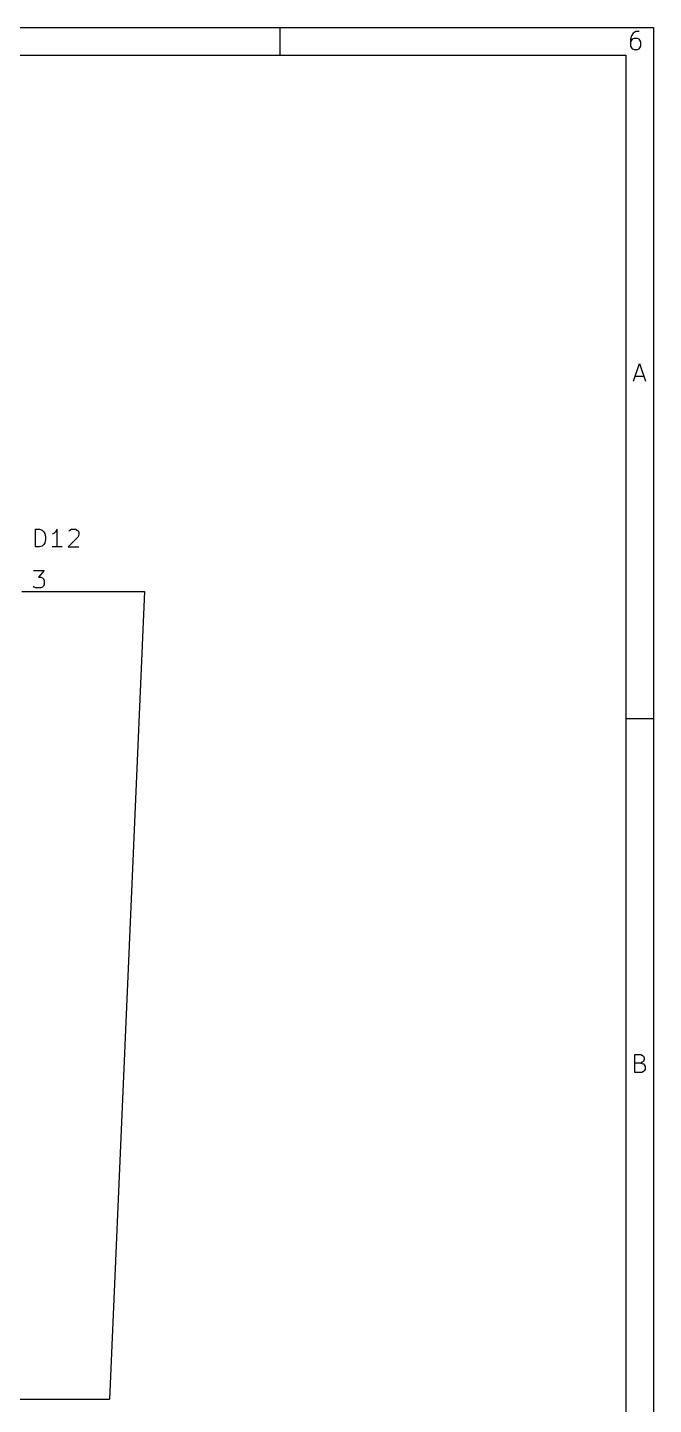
# Model space of a CAD drawing. Extents: x 0.4 to 11.3, y -7.9 to -0.4.
# Drawn here: x 9.517 to 11.299, y -4.315 to -0.394 of the extents above; entities that cross this region are included whole.
import ezdxf

# ---------------------------------------------------------------- set-up
doc = ezdxf.new("R2010")
doc.units = 0
doc.header["$MEASUREMENT"] = 0
for name, color, linetype in [('CYAN2', 4, 'CONTINUOUS'), ('GREEN3', 91, 'CONTINUOUS'), ('RED2', 1, 'CONTINUOUS'), ('RED3', 11, 'CONTINUOUS')]:
    doc.layers.add(name, color=color, linetype=linetype)

msp = doc.modelspace()

# ---------------------------------------------------------------- linework, layer by layer
at = {"layer": 'CYAN2', "linetype": 'CONTINUOUS'}
for p, q in [((9.53928, -1.8728), (9.53928, -1.8228)), ((9.53928, -1.8228), (9.55119, -1.8228)), ((9.55119, -1.8228), (9.55833, -1.82519)), ((9.55833, -1.82519), (9.56309, -1.82995)), ((9.56309, -1.82995), (9.56548, -1.83471)), ((9.56548, -1.83471), (9.56785, -1.84423)), ((9.59167, -1.83471), (9.58691, -1.83709)), ((9.59643, -1.82995), (9.59167, -1.83471)), ((9.60119, -1.8228), (9.59643, -1.82995)), ((9.60119, -1.8728), (9.60119, -1.8228)), ((9.63452, -1.82757), (9.6369, -1.82519)), ((9.6369, -1.82519), (9.64167, -1.8228)), ((9.64167, -1.8228), (9.65357, -1.8228)), ((9.65357, -1.8228), (9.65833, -1.82519)), ((9.65833, -1.82519), (9.66071, -1.82757)), ((9.66071, -1.82757), (9.66309, -1.83233)), ((9.66309, -1.83709), (9.66071, -1.84423)), ((9.66309, -1.83233), (9.66309, -1.83709)), ((9.55119, -1.8728), (9.53928, -1.8728)), ((9.55833, -1.87043), (9.55119, -1.8728)), ((9.56309, -1.86566), (9.55833, -1.87043)), ((9.56548, -1.8609), (9.56309, -1.86566)), ((9.56785, -1.85137), (9.56548, -1.8609)), ((9.56785, -1.84423), (9.56785, -1.85137)), ((9.61548, -1.8728), (9.58691, -1.8728)), ((9.66071, -1.84423), (9.63214, -1.8728)), ((9.63214, -1.8728), (9.66309, -1.8728))]:
    msp.add_line(p, q, dxfattribs=at)
at = {"layer": 'GREEN3', "linetype": 'CONTINUOUS'}
for p, q in [((9.6, -2), (9.85, -2)), ((9.85, -2), (9.75, -4.3)), ((1.2, -4.3), (9.75, -4.3))]:
    msp.add_line(p, q, dxfattribs=at)
at = {"layer": 'RED2', "linetype": 'CONTINUOUS'}
for p, q in [((0.393701, -0.393701), (11.2993, -0.393701)), ((10.2362, -0.472441), (10.2362, -0.393701)), ((11.2365, -0.417449), (11.2341, -0.427197)), ((11.2341, -0.427197), (11.2341, -0.446693)), ((11.2365, -0.429634), (11.2341, -0.434508)), ((11.2414, -0.410138), (11.2365, -0.417449)), ((11.239, -0.427197), (11.2365, -0.429634)), ((11.2439, -0.42476), (11.239, -0.427197)), ((11.2439, -0.407701), (11.2414, -0.410138)), ((11.2487, -0.405264), (11.2439, -0.407701)), ((11.2536, -0.42476), (11.2439, -0.42476)), ((11.2585, -0.405264), (11.2487, -0.405264)), ((11.2585, -0.427197), (11.2536, -0.42476)), ((11.2609, -0.429634), (11.2585, -0.427197)), ((11.2633, -0.434508), (11.2609, -0.429634)), ((11.2993, -0.393701), (11.2993, -7.8743)), ((11.2341, -0.446693), (11.2365, -0.451567)), ((11.2365, -0.451567), (11.239, -0.454008)), ((11.239, -0.454008), (11.2439, -0.456445)), ((11.2439, -0.456445), (11.2536, -0.456445)), ((11.2536, -0.456445), (11.2585, -0.454008)), ((11.2585, -0.454008), (11.2609, -0.451567)), ((11.2609, -0.451567), (11.2633, -0.446693)), ((11.2633, -0.446693), (11.2633, -0.434508)), ((0.472441, -0.472441), (11.2206, -0.472441)), ((11.2206, -0.472441), (11.2206, -7.79556)), ((11.2429, -1.40133), (11.2599, -1.35015)), ((11.2599, -1.35015), (11.277, -1.40133)), ((11.2477, -1.3867), (11.2721, -1.3867)), ((9.5, -2), (9.6, -2)), ((11.2993, -2.3622), (11.2206, -2.3622)), ((11.2465, -3.36983), (11.2465, -3.31865)), ((11.2465, -3.31865), (11.2636, -3.31865)), ((11.2636, -3.31865), (11.2685, -3.32109)), ((11.2685, -3.32109), (11.2709, -3.32352)), ((11.2709, -3.32352), (11.2733, -3.3284)), ((11.2733, -3.33327), (11.2709, -3.33815)), ((11.2733, -3.3284), (11.2733, -3.33327)), ((11.2636, -3.34302), (11.2465, -3.34302)), ((11.266, -3.36983), (11.2465, -3.36983)), ((11.2685, -3.34058), (11.2636, -3.34302)), ((11.2636, -3.34302), (11.2709, -3.34546)), ((11.2709, -3.36739), (11.266, -3.36983)), ((11.2709, -3.33815), (11.2685, -3.34058)), ((11.2709, -3.34546), (11.2733, -3.34789)), ((11.2733, -3.36495), (11.2709, -3.36739)), ((11.2733, -3.34789), (11.2758, -3.35277)), ((11.2758, -3.36008), (11.2733, -3.36495)), ((11.2758, -3.35277), (11.2758, -3.36008))]:
    msp.add_line(p, q, dxfattribs=at)
at = {"layer": 'RED3', "linetype": 'CONTINUOUS'}
for p, q in [((9.53333, -1.93988), (9.56429, -1.93988)), ((9.56429, -1.93988), (9.54762, -1.95893)), ((9.54762, -1.95893), (9.55476, -1.95893)), ((9.55476, -1.95893), (9.55952, -1.96131)), ((9.53572, -1.9875), (9.53333, -1.98512)), ((9.54048, -1.98988), (9.53572, -1.9875)), ((9.55476, -1.98988), (9.54048, -1.98988)), ((9.55952, -1.9875), (9.55476, -1.98988)), ((9.55952, -1.96131), (9.56191, -1.96369)), ((9.56191, -1.98512), (9.55952, -1.9875)), ((9.56191, -1.96369), (9.56429, -1.96845)), ((9.56429, -1.98035), (9.56191, -1.98512)), ((9.56429, -1.96845), (9.56429, -1.98035))]:
    msp.add_line(p, q, dxfattribs=at)

doc.saveas('drawing.dxf')
